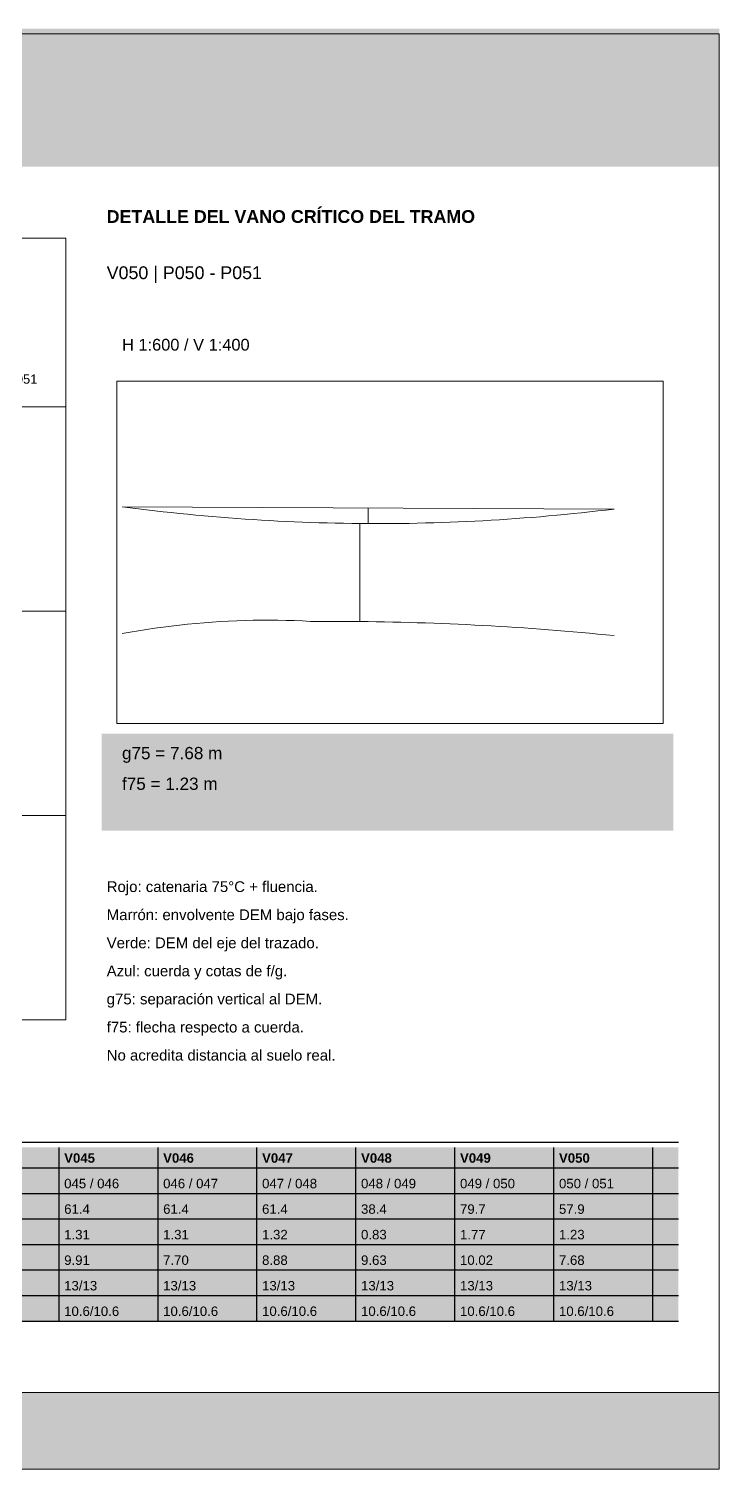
# Paper-space layout 'LP-PF-03' of a CAD drawing. Header units: metres, sheet in millimetres. Extents: x 8 to 412, y 8 to 290.
# Drawn here: x 276.7 to 412, y 8 to 290 of the extents above; entities that cross this region are included whole.
import ezdxf

# ---------------------------------------------------------------- set-up
doc = ezdxf.new("R2010")
doc.units = ezdxf.units.M
for name, color, linetype, lineweight, true_color in [('DETALLE', 7, 'Continuous', 13, 0x33434d), ('PERFIL_CONDUCTOR', 7, 'Continuous', 13, 0xc53643), ('PERFIL_TERRENO', 7, 'Continuous', 13, 0x976f49), ('PF_COTA', 7, 'Continuous', 0, 0x367db4), ('PF_GRID', 7, 'Continuous', 0, 0xdee6ea), ('ROTULO', 7, 'Continuous', 13, 0x18364a)]:
    doc.layers.add(name, color=color, linetype=linetype, lineweight=lineweight, true_color=true_color)
doc.layers.add('PRESENTACION', color=7, linetype='Continuous')
doc.styles.add('Arial', font='arial.ttf')
doc.styles.add('Arial-Bold', font='arialbd.ttf')

psp = doc.layouts.new('LP-PF-03')

# ---------------------------------------------------------------- hatches: boundary and pattern name
at = {"layer": 'PRESENTACION', "true_color": 0xeef4f7}
for points in [[(8, 263), (412, 263), (412, 290), (8, 290)], [(291, 133), (403, 133), (403, 152), (291, 152)], [(8, 8), (412, 8), (412, 23), (8, 23)]]:
    psp.add_hatch(color=7, dxfattribs=at).paths.add_polyline_path(points)
at = {"layer": 'PRESENTACION', "true_color": 0xe6eef2}
psp.add_hatch(color=7, dxfattribs=at).paths.add_polyline_path([(14, 64), (404, 64), (404, 71), (14, 71)])
at = {"layer": 'PRESENTACION', "true_color": 0xfff1d8}
psp.add_hatch(color=7, dxfattribs=at).paths.add_polyline_path([(379.61, 37), (399, 37), (399, 71), (379.61, 71)])
at = {"layer": 'PRESENTACION', "true_color": 0xf6f8fa}
psp.add_hatch(color=7, dxfattribs=at).paths.add_polyline_path([(14, 37), (404, 37), (404, 64), (14, 64)])

# ---------------------------------------------------------------- linework, layer by layer
at = {"layer": 'DETALLE'}
for points in [[(32, 96), (284, 96), (284, 249), (32, 249)], [(294, 154), (401, 154), (401, 221), (294, 221)]]:
    psp.add_lwpolyline(points, close=True, dxfattribs=at)
at = {"layer": 'PERFIL_CONDUCTOR'}
psp.add_lwpolyline([(295, 196.44), (296.61, 196.23), (298.21, 196.03), (299.82, 195.83), (301.43, 195.64), (303.04, 195.46), (304.64, 195.29), (306.25, 195.12), (307.86, 194.96), (309.46, 194.8), (311.07, 194.66), (312.68, 194.51), (314.28, 194.38), (315.89, 194.25), (317.5, 194.13), (319.11, 194.02), (320.71, 193.91), (322.32, 193.81), (323.93, 193.72), (325.53, 193.63), (327.14, 193.55), (328.75, 193.48), (330.36, 193.42), (331.96, 193.36), (333.57, 193.31), (335.18, 193.26), (336.78, 193.22), (338.39, 193.19), (340, 193.17), (341.61, 193.15), (343.21, 193.14), (344.82, 193.13), (346.43, 193.14), (348.03, 193.15), (349.64, 193.16), (351.25, 193.18), (352.85, 193.21), (354.46, 193.25), (356.07, 193.3), (357.68, 193.35), (359.28, 193.4), (360.89, 193.47), (362.5, 193.54), (364.1, 193.62), (365.71, 193.7), (367.32, 193.79), (368.93, 193.89), (370.53, 194), (372.14, 194.11), (373.75, 194.23), (375.35, 194.35), (376.96, 194.48), (378.57, 194.62), (380.18, 194.77), (381.78, 194.92), (383.39, 195.08), (385, 195.25), (386.6, 195.42), (388.21, 195.6), (389.82, 195.79), (391.42, 195.98)], dxfattribs=at)
at = {"layer": 'PERFIL_TERRENO'}
psp.add_lwpolyline([(295, 171.59), (296.61, 171.88), (298.21, 172.15), (299.82, 172.41), (301.43, 172.65), (303.04, 172.87), (304.64, 173.08), (306.25, 173.26), (307.86, 173.44), (309.46, 173.59), (311.07, 173.73), (312.68, 173.85), (314.28, 173.95), (315.89, 174.04), (317.5, 174.11), (319.11, 174.17), (320.71, 174.2), (322.32, 174.22), (323.93, 174.23), (325.53, 174.21), (327.14, 174.18), (328.75, 174.14), (330.36, 174.07), (331.96, 173.99), (333.57, 173.96), (335.18, 173.97), (336.78, 173.97), (338.39, 173.97), (340, 173.96), (341.61, 173.95), (343.21, 173.93), (344.82, 173.91), (346.43, 173.88), (348.03, 173.85), (349.64, 173.81), (351.25, 173.77), (352.85, 173.73), (354.46, 173.68), (356.07, 173.62), (357.68, 173.56), (359.28, 173.5), (360.89, 173.43), (362.5, 173.35), (364.1, 173.27), (365.71, 173.19), (367.32, 173.1), (368.93, 173), (370.53, 172.91), (372.14, 172.8), (373.75, 172.69), (375.35, 172.58), (376.96, 172.46), (378.57, 172.34), (380.18, 172.21), (381.78, 172.08), (383.39, 171.94), (385, 171.8), (386.6, 171.66), (388.21, 171.5), (389.82, 171.35), (391.42, 171.19)], dxfattribs=at)
at = {"layer": 'PF_COTA'}
for p, q in [((295, 196.44), (391.42, 195.98)), ((343.21, 193.14), (343.21, 196.21)), ((341.61, 173.95), (341.61, 193.15))]:
    psp.add_line(p, q, dxfattribs=at)
at = {"layer": 'PF_GRID'}
for p, q in [((32, 216), (284, 216)), ((32, 176), (284, 176)), ((32, 136), (284, 136)), ((32, 96), (284, 96))]:
    psp.add_line(p, q, dxfattribs=at)
at = {"layer": 'PRESENTACION', "color": 254, "true_color": 0xdee6ea}
for p, q in [((14, 72), (404, 72)), ((282.67, 37), (282.67, 71)), ((302.06, 37), (302.06, 71)), ((321.44, 37), (321.44, 71)), ((340.83, 37), (340.83, 71)), ((360.22, 37), (360.22, 71)), ((379.61, 37), (379.61, 71)), ((399, 37), (399, 71)), ((14, 67), (404, 67)), ((14, 62), (404, 62)), ((14, 57), (404, 57)), ((14, 52), (404, 52)), ((14, 47), (404, 47)), ((14, 42), (404, 42)), ((14, 37), (404, 37))]:
    psp.add_line(p, q, dxfattribs=at)
at = {"layer": 'ROTULO'}
psp.add_line((8, 23), (412, 23), dxfattribs=at)
psp.add_lwpolyline([(8, 8), (412, 8), (412, 289), (8, 289)], close=True, dxfattribs=at)

# ---------------------------------------------------------------- texts
at = {"layer": 'ROTULO', "color": 159, "true_color": 0x18364a, "style": 'Arial-Bold'}
psp.add_text('DETALLE DEL VANO CRÍTICO DEL TRAMO', height=2.5, dxfattribs=at).set_placement((292, 252))
at = {"layer": 'ROTULO'}
for s, height, style, p in [('V050 | P050 - P051', 2.5, 'Arial', (292, 241)), ('H 1:600 / V 1:400', 2.3, 'Arial', (295, 227)), ('P051', 1.8, 'Arial', (272.54, 220.52)), ('g75 = 7.68 m', 2.4, 'Arial', (295, 147)), ('f75 = 1.23 m', 2.4, 'Arial', (295, 141)), ('Rojo: catenaria 75°C + fluencia.', 2.1, 'Arial', (292, 121)), ('Marrón: envolvente DEM bajo fases.', 2.1, 'Arial', (292, 115.5)), ('Verde: DEM del eje del trazado.', 2.1, 'Arial', (292, 110)), ('Azul: cuerda y cotas de f/g.', 2.1, 'Arial', (292, 104.5)), ('g75: separación vertical al DEM.', 2.1, 'Arial', (292, 99)), ('f75: flecha respecto a cuerda.', 2.1, 'Arial', (292, 93.5)), ('No acredita distancia al suelo real.', 2.1, 'Arial', (292, 88)), ('V045', 1.85, 'Arial-Bold', (283.67, 68)), ('V046', 1.85, 'Arial-Bold', (303.06, 68)), ('V047', 1.85, 'Arial-Bold', (322.44, 68)), ('V048', 1.85, 'Arial-Bold', (341.83, 68)), ('V049', 1.85, 'Arial-Bold', (361.22, 68)), ('V050', 1.85, 'Arial-Bold', (380.61, 68)), ('045 / 046', 1.85, 'Arial', (283.67, 63)), ('046 / 047', 1.85, 'Arial', (303.06, 63)), ('047 / 048', 1.85, 'Arial', (322.44, 63)), ('048 / 049', 1.85, 'Arial', (341.83, 63)), ('049 / 050', 1.85, 'Arial', (361.22, 63)), ('050 / 051', 1.85, 'Arial', (380.61, 63)), ('61.4', 1.85, 'Arial', (283.67, 58)), ('61.4', 1.85, 'Arial', (303.06, 58)), ('61.4', 1.85, 'Arial', (322.44, 58)), ('38.4', 1.85, 'Arial', (341.83, 58)), ('79.7', 1.85, 'Arial', (361.22, 58)), ('57.9', 1.85, 'Arial', (380.61, 58)), ('1.31', 1.85, 'Arial', (283.67, 53)), ('1.31', 1.85, 'Arial', (303.06, 53)), ('1.32', 1.85, 'Arial', (322.44, 53)), ('0.83', 1.85, 'Arial', (341.83, 53)), ('1.77', 1.85, 'Arial', (361.22, 53)), ('1.23', 1.85, 'Arial', (380.61, 53)), ('9.91', 1.85, 'Arial', (283.67, 48)), ('7.70', 1.85, 'Arial', (303.06, 48)), ('8.88', 1.85, 'Arial', (322.44, 48)), ('9.63', 1.85, 'Arial', (341.83, 48)), ('10.02', 1.85, 'Arial', (361.22, 48)), ('7.68', 1.85, 'Arial', (380.61, 48)), ('13/13', 1.85, 'Arial', (283.67, 43)), ('13/13', 1.85, 'Arial', (303.06, 43)), ('13/13', 1.85, 'Arial', (322.44, 43)), ('13/13', 1.85, 'Arial', (341.83, 43)), ('13/13', 1.85, 'Arial', (361.22, 43)), ('13/13', 1.85, 'Arial', (380.61, 43)), ('10.6/10.6', 1.85, 'Arial', (283.67, 38)), ('10.6/10.6', 1.85, 'Arial', (303.06, 38)), ('10.6/10.6', 1.85, 'Arial', (322.44, 38)), ('10.6/10.6', 1.85, 'Arial', (341.83, 38)), ('10.6/10.6', 1.85, 'Arial', (361.22, 38)), ('10.6/10.6', 1.85, 'Arial', (380.61, 38))]:
    psp.add_text(s, height=height, dxfattribs=dict(at, style=style)).set_placement(p)

doc.saveas('drawing.dxf')
